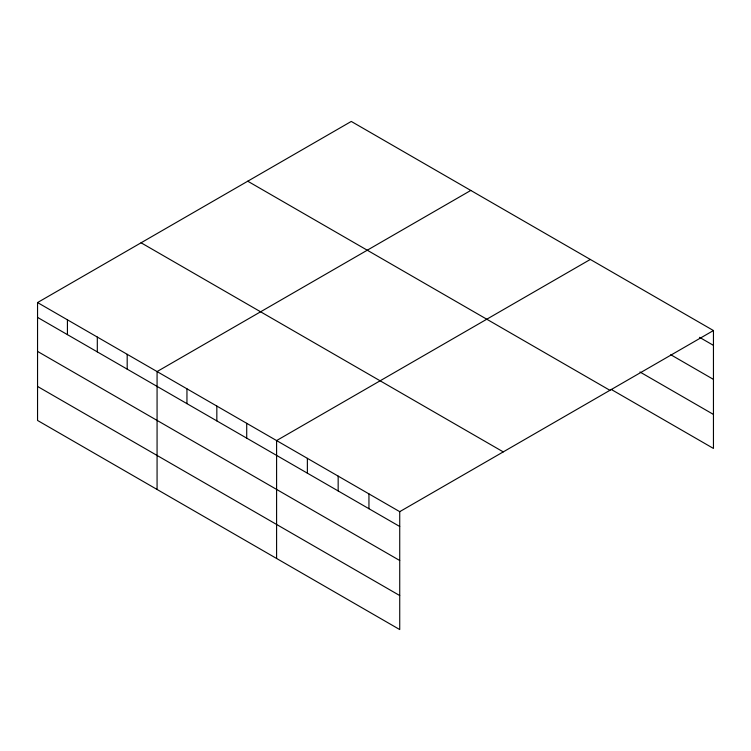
<?xml version="1.0" encoding="UTF-8"?>
<svg xmlns="http://www.w3.org/2000/svg" width="751" height="751" viewBox="0 0 751 751"><rect width="100%" height="100%" fill="white"/><g stroke="black" fill="none" stroke-linecap="round" stroke-linejoin="round"><path stroke-width="1.13" d="M611.164 389.384L713.45 448.441L713.45 330.543L351.271 121.437L37.55 302.559L37.55 420.457L399.729 629.563L399.729 511.666L37.55 302.559M470.783 190.444L157.072 371.567L157.072 489.464M590.305 259.452L276.593 440.574L276.593 558.462M399.729 511.666L713.45 330.543M699.547 337.34L713.45 345.366M670.746 354.725L713.45 379.386M639.965 371.998L713.45 414.43M247.736 181.207L609.925 390.313M141.075 242.789L503.264 451.895M37.55 317.391L399.729 526.489M37.55 351.402L399.729 560.509M37.55 386.446L399.729 595.552M368.948 493.895L368.948 508.718M338.166 476.115L338.166 490.947M307.375 458.345L307.375 473.168M246.713 423.32L246.713 438.143M216.832 406.066L216.832 420.898M186.952 388.821L186.952 403.644M127.191 354.312L127.191 369.145M97.311 337.068L97.311 351.89M67.43 319.813L67.43 334.636"/></g></svg>
